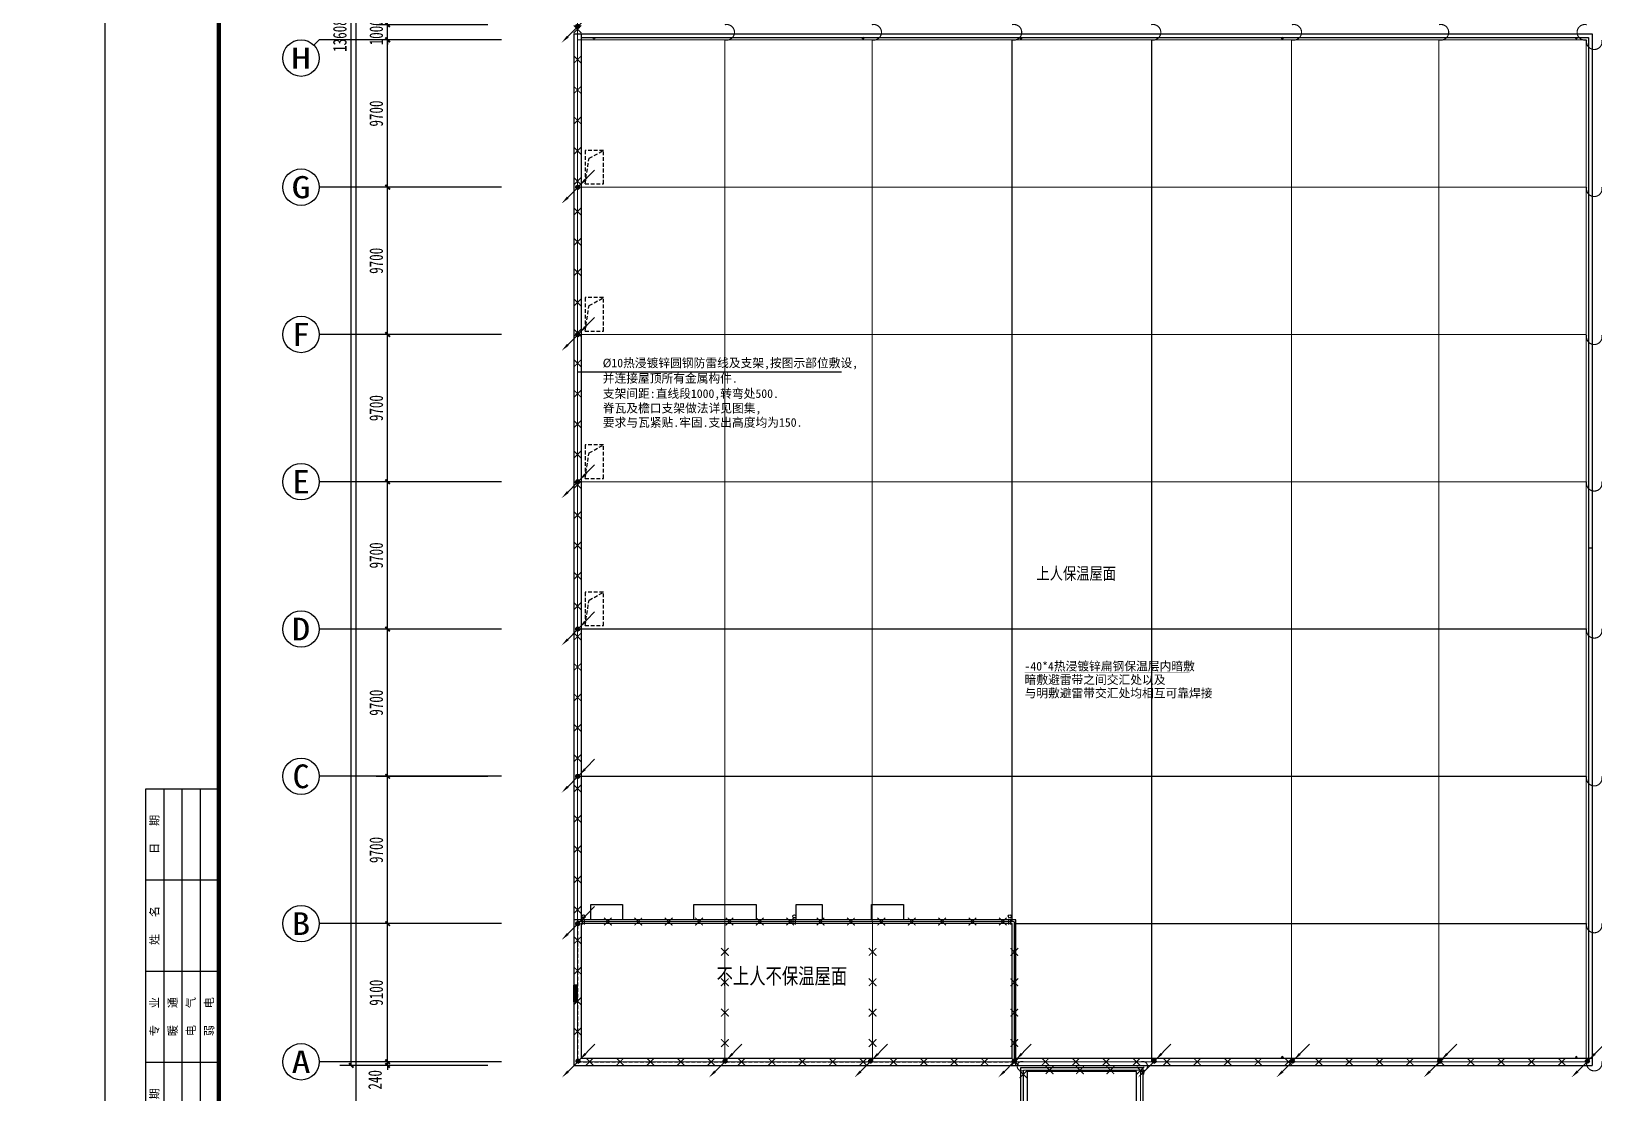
# Model space of a CAD drawing. Header units: millimetres. Extents: x -633009578 to 5705885, y -633235091 to 2571734.
# Drawn here: x 3751059 to 3853920, y 1853999 to 1923908 of the extents above; entities that cross this region are included whole.
import ezdxf
from ezdxf.enums import TextEntityAlignment as Align

# ---------------------------------------------------------------- set-up
doc = ezdxf.new("R2010")
doc.units = ezdxf.units.MM
doc.header["$LTSCALE"] = 1000
doc.header["$MEASUREMENT"] = 0
doc.linetypes.add('DASH', pattern=[0.35, 0.25, -0.1])
doc.linetypes.add('HIDDEN', pattern=[0.375, 0.25, -0.125])
doc.layers.get('0').update_dxf_attribs({"color": 9})
for name, color, linetype in [('3T_WOOD', 21, 'Continuous'), ('A-ABOV(投影线)', 154, 'HIDDEN'), ('A-FLOR(看线)', 8, 'Continuous'), ('A-ROOF(屋顶)', 11, 'Continuous'), ('A-ST(雨水管)', 161, 'Continuous'), ('A-TEXT(房间)', 243, 'Continuous'), ('A-WINDOW（窗）', 4, 'Continuous'), ('AXIS_TEXT', 7, 'Continuous'), ('C-AXIS(轴号)', 3, 'Continuous'), ('PUB_TEXT', 7, 'Continuous'), ('电-弱电平面-箭头', 3, 'Continuous'), ('电-强电平面-设备', 4, 'Continuous'), ('电-接地防雷-接地线', 132, 'Continuous'), ('电-接地防雷-防雷卡子', 94, 'Continuous'), ('电-接地防雷-防雷线', 94, 'Continuous'), ('设备-箱柜', 3, 'Continuous'), ('院图签、封面151013$0$PUB_TITLE', 153, 'Continuous'), ('院图签、封面151013$0$图签文字', 4, 'Continuous')]:
    doc.layers.add(name, color=color, linetype=linetype)
doc.styles.add('_TCH', font='simhei.ttf', dxfattribs={"width": 0.75, "bigfont": 'hztxt.shx'})
doc.styles.add('_TCH_AXIS', font='simhei.ttf', dxfattribs={"bigfont": 'GBCBIG'})
doc.styles.add('_TCH_DIM', font='simhei.ttf', dxfattribs={"width": 0.8, "bigfont": 'hztxt.shx'})
doc.styles.add('_TCH_DIM_T3', font='simhei.ttf', dxfattribs={"width": 0.707, "bigfont": 'GBCBIG'})
doc.styles.add('COMPLEX', font='simhei.ttf')
doc.styles.add('IDQSTYLE', font='simhei.ttf', dxfattribs={"width": 0.707, "bigfont": 'hztxt.shx'})
doc.styles.get("Standard").update_dxf_attribs({"font": 'simhei.ttf', "bigfont": 'hztxt.shx'})
doc.styles.add('宋', font='simhei.ttf', dxfattribs={"width": 0.8})
doc.styles.add('院图签、封面151013$0$-仿宋_GB2312', font='simhei.ttf')
doc.styles.add('院图签、封面151013$0$-宋体', font='simhei.ttf', dxfattribs={"width": 0.8})
doc.linetypes.add('GDLine', pattern='A,1,-3,5.8,["|",Standard,S=4,R=-45,X=-1.407,Y=-0.7],-0.1,["|",Standard,S=4,R=-45,X=-1.407,Y=-0.7],-0.1,["|",Standard,S=4,R=-45,X=-1.407,Y=-0.7],-0.1,["|",Standard,S=4,R=-45,X=-1.407,Y=-0.7],-0.1,5.8,-3,1', length=20)
doc.dimstyles.new('_TCH_ARCH&&300', dxfattribs={"dimtxt": 892.5, "dimasz": 300, "dimexe": 750, "dimexo": 900, "dimgap": 300, "dimtad": 1, "dimdec": 0, "dimzin": 0, "dimdsep": 46, "dimtxsty": '_TCH_DIM_T3', "dimblk": 'ARCHTICK', "dimcen": 0.09, "dimclrt": 7, "dimazin": 2, "dimtfac": 1, "dimtdec": 0, "dimtix": 1, "dimtmove": 2, "dimatfit": 3, "dimfxl": 1, "dimtolj": 1, "dimtzin": 0, "dimarcsym": 0})

# ---------------------------------------------------------------- blocks, each defined once
blk = doc.blocks.new('_ArchTick')
at = {"color": 0, "linetype": 'ByBlock', "const_width": 0.4}
blk.add_lwpolyline([(-0.5, -0.5), (0.5, 0.5)], dxfattribs=at)
blk = doc.blocks.new('*D53')
at = {"layer": 'C-AXIS(轴号)', "color": 0, "lineweight": -2, "transparency": 16777216}
for p, q in [((1109441, 973812), (1109441, 974112)), ((1116041, 973812), (1108691, 973812)), ((1116041, 973572), (1108691, 973572)), ((1109441, 973572), (1109441, 973812)), ((1109441, 973572), (1109441, 973272))]:
    blk.add_line(p, q, dxfattribs=at)
at = {"layer": 'Defpoints', "color": 0, "transparency": 16777216}
for p in [(1109441, 973812), (1116941, 973812), (1116941, 973572)]:
    blk.add_point(p, dxfattribs=at)
at = {"layer": 'C-AXIS(轴号)', "color": 0, "linetype": 'ByBlock', "lineweight": -2, "transparency": 16777216, "xscale": 300, "yscale": 300, "zscale": 300}
for p, rotation in [((1109441, 973812), 270), ((1109441, 973572), 90)]:
    blk.add_blockref('_ArchTick', p, dxfattribs=dict(at, rotation=rotation))
at = {"layer": 'C-AXIS(轴号)', "color": 7, "transparency": 16777216, "insert": (1108616, 972624), "char_height": 892.5, "attachment_point": 5, "rotation": 90, "style": '_TCH_DIM_T3'}
blk.add_mtext('\\A1;240', dxfattribs=at)
blk = doc.blocks.new('*D54')
at = {"layer": 'C-AXIS(轴号)', "color": 0, "lineweight": -2, "transparency": 16777216}
for p, q in [((1116041, 982912), (1108691, 982912)), ((1109441, 973812), (1109441, 982912)), ((1116041, 973812), (1108691, 973812))]:
    blk.add_line(p, q, dxfattribs=at)
at = {"layer": 'Defpoints', "color": 0, "transparency": 16777216}
for p in [(1109441, 982912), (1116941, 982912), (1116941, 973812)]:
    blk.add_point(p, dxfattribs=at)
at = {"layer": 'C-AXIS(轴号)', "color": 0, "linetype": 'ByBlock', "lineweight": -2, "transparency": 16777216, "xscale": 300, "yscale": 300, "zscale": 300}
for p, rotation in [((1109441, 982912), 90), ((1109441, 973812), 270)]:
    blk.add_blockref('_ArchTick', p, dxfattribs=dict(at, rotation=rotation))
at = {"layer": 'C-AXIS(轴号)', "color": 7, "transparency": 16777216, "insert": (1108694, 978362), "char_height": 892.5, "attachment_point": 5, "rotation": 90, "style": '_TCH_DIM_T3'}
blk.add_mtext('\\A1;9100', dxfattribs=at)
blk = doc.blocks.new('*D55')
at = {"layer": 'C-AXIS(轴号)', "color": 0, "lineweight": -2, "transparency": 16777216}
for p, q in [((1116041, 992612), (1108691, 992612)), ((1109441, 982912), (1109441, 992612)), ((1116041, 982912), (1108691, 982912))]:
    blk.add_line(p, q, dxfattribs=at)
at = {"layer": 'Defpoints', "color": 0, "transparency": 16777216}
for p in [(1109441, 992612), (1116941, 992612), (1116941, 982912)]:
    blk.add_point(p, dxfattribs=at)
at = {"layer": 'C-AXIS(轴号)', "color": 0, "linetype": 'ByBlock', "lineweight": -2, "transparency": 16777216, "xscale": 300, "yscale": 300, "zscale": 300}
for p, rotation in [((1109441, 992612), 90), ((1109441, 982912), 270)]:
    blk.add_blockref('_ArchTick', p, dxfattribs=dict(at, rotation=rotation))
at = {"layer": 'C-AXIS(轴号)', "color": 7, "transparency": 16777216, "insert": (1108694, 987762), "char_height": 892.5, "attachment_point": 5, "rotation": 90, "style": '_TCH_DIM_T3'}
blk.add_mtext('\\A1;9700', dxfattribs=at)
blk = doc.blocks.new('*D56')
at = {"layer": 'C-AXIS(轴号)', "color": 0, "lineweight": -2, "transparency": 16777216}
for p, q in [((1116041, 1002312), (1108691, 1002312)), ((1109441, 992612), (1109441, 1002312)), ((1116041, 992612), (1108691, 992612))]:
    blk.add_line(p, q, dxfattribs=at)
at = {"layer": 'Defpoints', "color": 0, "transparency": 16777216}
for p in [(1109441, 1002312), (1116941, 1002312), (1116941, 992612)]:
    blk.add_point(p, dxfattribs=at)
at = {"layer": 'C-AXIS(轴号)', "color": 0, "linetype": 'ByBlock', "lineweight": -2, "transparency": 16777216, "xscale": 300, "yscale": 300, "zscale": 300}
for p, rotation in [((1109441, 1002312), 90), ((1109441, 992612), 270)]:
    blk.add_blockref('_ArchTick', p, dxfattribs=dict(at, rotation=rotation))
at = {"layer": 'C-AXIS(轴号)', "color": 7, "transparency": 16777216, "insert": (1108694, 997462), "char_height": 892.5, "attachment_point": 5, "rotation": 90, "style": '_TCH_DIM_T3'}
blk.add_mtext('\\A1;9700', dxfattribs=at)
blk = doc.blocks.new('*D57')
at = {"layer": 'C-AXIS(轴号)', "color": 0, "lineweight": -2, "transparency": 16777216}
for p, q in [((1116041, 1012012), (1108691, 1012012)), ((1109441, 1002312), (1109441, 1012012)), ((1116041, 1002312), (1108691, 1002312))]:
    blk.add_line(p, q, dxfattribs=at)
at = {"layer": 'Defpoints', "color": 0, "transparency": 16777216}
for p in [(1109441, 1012012), (1116941, 1012012), (1116941, 1002312)]:
    blk.add_point(p, dxfattribs=at)
at = {"layer": 'C-AXIS(轴号)', "color": 0, "linetype": 'ByBlock', "lineweight": -2, "transparency": 16777216, "xscale": 300, "yscale": 300, "zscale": 300}
for p, rotation in [((1109441, 1012012), 90), ((1109441, 1002312), 270)]:
    blk.add_blockref('_ArchTick', p, dxfattribs=dict(at, rotation=rotation))
at = {"layer": 'C-AXIS(轴号)', "color": 7, "transparency": 16777216, "insert": (1108694, 1007162), "char_height": 892.5, "attachment_point": 5, "rotation": 90, "style": '_TCH_DIM_T3'}
blk.add_mtext('\\A1;9700', dxfattribs=at)
blk = doc.blocks.new('*D58')
at = {"layer": 'C-AXIS(轴号)', "color": 0, "lineweight": -2, "transparency": 16777216}
for p, q in [((1116041, 1021712), (1108691, 1021712)), ((1109441, 1012012), (1109441, 1021712)), ((1116041, 1012012), (1108691, 1012012))]:
    blk.add_line(p, q, dxfattribs=at)
at = {"layer": 'Defpoints', "color": 0, "transparency": 16777216}
for p in [(1109441, 1021712), (1116941, 1021712), (1116941, 1012012)]:
    blk.add_point(p, dxfattribs=at)
at = {"layer": 'C-AXIS(轴号)', "color": 0, "linetype": 'ByBlock', "lineweight": -2, "transparency": 16777216, "xscale": 300, "yscale": 300, "zscale": 300}
for p, rotation in [((1109441, 1021712), 90), ((1109441, 1012012), 270)]:
    blk.add_blockref('_ArchTick', p, dxfattribs=dict(at, rotation=rotation))
at = {"layer": 'C-AXIS(轴号)', "color": 7, "transparency": 16777216, "insert": (1108694, 1016862), "char_height": 892.5, "attachment_point": 5, "rotation": 90, "style": '_TCH_DIM_T3'}
blk.add_mtext('\\A1;9700', dxfattribs=at)
blk = doc.blocks.new('*D59')
at = {"layer": 'C-AXIS(轴号)', "color": 0, "lineweight": -2, "transparency": 16777216}
for p, q in [((1116041, 1031412), (1108691, 1031412)), ((1109441, 1021712), (1109441, 1031412)), ((1116041, 1021712), (1108691, 1021712))]:
    blk.add_line(p, q, dxfattribs=at)
at = {"layer": 'Defpoints', "color": 0, "transparency": 16777216}
for p in [(1109441, 1031412), (1116941, 1031412), (1116941, 1021712)]:
    blk.add_point(p, dxfattribs=at)
at = {"layer": 'C-AXIS(轴号)', "color": 0, "linetype": 'ByBlock', "lineweight": -2, "transparency": 16777216, "xscale": 300, "yscale": 300, "zscale": 300}
for p, rotation in [((1109441, 1031412), 90), ((1109441, 1021712), 270)]:
    blk.add_blockref('_ArchTick', p, dxfattribs=dict(at, rotation=rotation))
at = {"layer": 'C-AXIS(轴号)', "color": 7, "transparency": 16777216, "insert": (1108694, 1026562), "char_height": 892.5, "attachment_point": 5, "rotation": 90, "style": '_TCH_DIM_T3'}
blk.add_mtext('\\A1;9700', dxfattribs=at)
blk = doc.blocks.new('*D60')
at = {"layer": 'C-AXIS(轴号)', "color": 0, "lineweight": -2, "transparency": 16777216}
for p, q in [((1116041, 1041112), (1108691, 1041112)), ((1109441, 1031412), (1109441, 1041112)), ((1116041, 1031412), (1108691, 1031412))]:
    blk.add_line(p, q, dxfattribs=at)
at = {"layer": 'Defpoints', "color": 0, "transparency": 16777216}
for p in [(1109441, 1041112), (1116941, 1041112), (1116941, 1031412)]:
    blk.add_point(p, dxfattribs=at)
at = {"layer": 'C-AXIS(轴号)', "color": 0, "linetype": 'ByBlock', "lineweight": -2, "transparency": 16777216, "xscale": 300, "yscale": 300, "zscale": 300}
for p, rotation in [((1109441, 1041112), 90), ((1109441, 1031412), 270)]:
    blk.add_blockref('_ArchTick', p, dxfattribs=dict(at, rotation=rotation))
at = {"layer": 'C-AXIS(轴号)', "color": 7, "transparency": 16777216, "insert": (1108694, 1036262), "char_height": 892.5, "attachment_point": 5, "rotation": 90, "style": '_TCH_DIM_T3'}
blk.add_mtext('\\A1;9700', dxfattribs=at)
blk = doc.blocks.new('*D61')
at = {"layer": 'C-AXIS(轴号)', "color": 0, "lineweight": -2, "transparency": 16777216}
for p, q in [((1116041, 1042112), (1108691, 1042112)), ((1109441, 1042112), (1109441, 1042412)), ((1109441, 1041112), (1109441, 1042112)), ((1116041, 1041112), (1108691, 1041112)), ((1109441, 1041112), (1109441, 1040812))]:
    blk.add_line(p, q, dxfattribs=at)
at = {"layer": 'Defpoints', "color": 0, "transparency": 16777216}
for p in [(1109441, 1042112), (1116941, 1042112), (1116941, 1041112)]:
    blk.add_point(p, dxfattribs=at)
at = {"layer": 'C-AXIS(轴号)', "color": 0, "linetype": 'ByBlock', "lineweight": -2, "transparency": 16777216, "xscale": 300, "yscale": 300, "zscale": 300}
for p, rotation in [((1109441, 1042112), 270), ((1109441, 1041112), 90)]:
    blk.add_blockref('_ArchTick', p, dxfattribs=dict(at, rotation=rotation))
at = {"layer": 'C-AXIS(轴号)', "color": 7, "transparency": 16777216, "insert": (1108694, 1041612), "char_height": 892.5, "attachment_point": 5, "rotation": 90, "style": '_TCH_DIM_T3'}
blk.add_mtext('\\A1;1000', dxfattribs=at)
blk = doc.blocks.new('*D70')
at = {"layer": 'C-AXIS(轴号)', "color": 0, "lineweight": -2, "transparency": 16777216}
for p, q in [((1116041, 1109652), (1106291, 1109652)), ((1107041, 973572), (1107041, 1109652)), ((1116041, 973572), (1106291, 973572))]:
    blk.add_line(p, q, dxfattribs=at)
at = {"layer": 'Defpoints', "color": 0, "transparency": 16777216}
for p in [(1107041, 1109652), (1116941, 1109652), (1116941, 973572)]:
    blk.add_point(p, dxfattribs=at)
at = {"layer": 'C-AXIS(轴号)', "color": 0, "linetype": 'ByBlock', "lineweight": -2, "transparency": 16777216, "xscale": 300, "yscale": 300, "zscale": 300}
for p, rotation in [((1107041, 1109652), 90), ((1107041, 973572), 270)]:
    blk.add_blockref('_ArchTick', p, dxfattribs=dict(at, rotation=rotation))
at = {"layer": 'C-AXIS(轴号)', "color": 7, "transparency": 16777216, "insert": (1106294, 1041612), "char_height": 892.5, "attachment_point": 5, "rotation": 90, "style": '_TCH_DIM_T3'}
blk.add_mtext('\\A1;136080', dxfattribs=at)
blk = doc.blocks.new('_AXISO')
blk.add_circle((0, 0), 0.5)
at = {"layer": 'AXIS_TEXT', "style": 'COMPLEX', "width": 1.041667}
blk.add_attdef('A', text='', height=0.56, dxfattribs=at).set_placement((-0.25, -0.28), (0.25, -0.28), align=Align.FIT)
blk = doc.blocks.new('$WINLIB2D$00000039')
at = {"color": 0}
for points in [[(-0.5, 0.5), (-0.5, -0.5)], [(0.5, 0.5), (-0.5, 0.5)], [(-0.5, 0.167), (0.5, 0.167)], [(-0.452, -0.167), (-0.5, 0.084)], [(-0.384, -0.167), (-0.448, 0.167)], [(-0.316, -0.167), (-0.38, 0.167)], [(-0.248, -0.167), (-0.312, 0.167)], [(-0.18, -0.167), (-0.244, 0.167)], [(-0.112, -0.167), (-0.176, 0.167)], [(-0.044, -0.167), (-0.108, 0.167)], [(0.024, -0.167), (-0.04, 0.167)], [(0.092, -0.167), (0.028, 0.167)], [(0.16, -0.167), (0.096, 0.167)], [(0.228, -0.167), (0.164, 0.167)], [(0.296, -0.167), (0.232, 0.167)], [(0.364, -0.167), (0.3, 0.167)], [(0.432, -0.167), (0.368, 0.167)], [(0.5, -0.167), (0.436, 0.167)], [(0.5, -0.5), (0.5, 0.5)], [(-0.5, -0.167), (0.5, -0.167)], [(0.5, -0.5), (-0.5, -0.5)]]:
    blk.add_lwpolyline(points, dxfattribs=at)
blk = doc.blocks.new('*X25')
at = {"color": 0, "linetype": 'Continuous'}
for p, q in [((192.59, 446.72), (193.93, 448.06)), ((192.65, 447.21), (193.44, 448)), ((192.67, 446.38), (194.27, 447.98)), ((192.81, 446.1), (194.55, 447.84)), ((193.01, 445.87), (194.78, 447.64)), ((193.27, 445.7), (194.95, 447.39)), ((193.58, 445.59), (195.06, 447.07)), ((193.98, 445.57), (195.08, 446.67))]:
    blk.add_line(p, q, dxfattribs=at)
blk = doc.blocks.new('HC001444')
at = {"color": 0, "linetype": 'Continuous'}
for p, q in [((5.31, 5.36), (0.47, 0.41)), ((0, -0.06), (-3.11, -3.23))]:
    blk.add_line(p, q, dxfattribs=at)
for points in [[(2.3, 2.28, 0.8, 0, 0), (0.47, 0.41, 0, 0, 0)], [(-3.11, -3.23, 0.8, 0, 0), (-5.06, -5.12, 0, 0, 0)]]:
    blk.add_lwpolyline(points, format="xyseb", dxfattribs=at)
blk.add_circle((0, 0), 0.625, dxfattribs=at)
at = {"color": 0, "linetype": 'Continuous', "xscale": 0.5, "yscale": 0.5, "zscale": 0.5}
blk.add_blockref('*X25', (-96.92, -223.41), dxfattribs=at)
at = {"color": 0, "style": 'IDQSTYLE', "width": 0.7}
blk.add_attdef('PSFHATT', (7.31, -5.12), '', height=2.5, dxfattribs=at)
blk = doc.blocks.new('院图签、封面151013$0$$titleblk$00000094')
at = {"layer": '院图签、封面151013$0$PUB_TITLE'}
for p, q in [((-120, 16), (0, 16)), ((-120, 16), (-120, 0)), ((-100, 16), (-100, 0)), ((-80, 16), (-80, 0)), ((-60, 16), (-60, 0)), ((-40, 16), (-40, 0)), ((-20, 16), (-20, 0)), ((0, 16), (0, 0)), ((-120, 12), (0, 12)), ((-120, 8), (0, 8)), ((-120, 4), (0, 4)), ((-120, 0), (0, 0))]:
    blk.add_line(p, q, dxfattribs=at)
at = {"layer": '院图签、封面151013$0$PUB_TITLE', "style": '院图签、封面151013$0$-仿宋_GB2312'}
for s, p in [('专   业', (-110, 13.2)), ('姓   名', (-90, 13.2)), ('日   期', (-70, 13.2)), ('专   业', (-50, 13.2)), ('姓   名', (-30, 13.2)), ('日   期', (-10, 13.2)), ('建   筑', (-110, 9.2)), ('暖   通', (-50, 9.2)), ('结   构', (-110, 5.2)), ('电   气', (-50, 5.2)), ('水   道', (-110, 1.2)), ('弱   电', (-50, 1.2))]:
    blk.add_text(s, height=1.8, dxfattribs=at).set_placement(p, align=Align.CENTER)
blk = doc.blocks.new('建筑图框_A1')
at = {"layer": '院图签、封面151013$0$PUB_TITLE'}
blk.add_lwpolyline([(0, 0), (84100, 0), (84100, 59400), (0, 59400)], close=True, dxfattribs=at)
at = {"layer": '院图签、封面151013$0$PUB_TITLE', "const_width": 100}
blk.add_lwpolyline([(2500, 1000), (83100, 1000), (83100, 58400), (2500, 58400)], close=True, dxfattribs=at)
at = {"layer": '院图签、封面151013$0$PUB_TITLE', "xscale": 100, "yscale": 100, "zscale": 100, "rotation": 89.99999999999999}
blk.add_blockref('院图签、封面151013$0$$titleblk$00000094', (2500, 13000), dxfattribs=at)
at = {"layer": '院图签、封面151013$0$图签文字', "color": 6, "style": '院图签、封面151013$0$-宋体'}
for tag, height, width, p in [('工程主持人', 400, 0.8, (79991, 29506)), ('审定', 400, 0.8, (79991, 28706)), ('审核', 400, 0.8, (79991, 27906)), ('专业负责人', 400, 0.8, (79991, 27106)), ('校对', 400, 0.8, (79991, 26306)), ('设计', 400, 0.8, (79991, 25506)), ('方案设计人', 400, 0.8, (79991, 24707)), ('工程编号', 300, 0.7, (81000, 8700)), ('版次', 300, 0.7, (78738, 3006)), ('日期', 300, 0.7, (82038, 3000)), ('图号', 200, 0.7, (82538, 2400)), ('比例', 300, 0.7, (78738, 2200)), ('图号_X施', 300, 0.7, (81538, 2200)), ('图号_总数', 200, 0.7, (82538, 2000))]:
    blk.add_attdef(tag, text='', height=height, dxfattribs=dict(at, width=width)).set_placement(p, align=Align.MIDDLE_CENTER)
at = {"layer": '院图签、封面151013$0$图签文字', "color": 6, "style": '院图签、封面151013$0$-宋体', "width": 0.7}
for tag, p in [('建设单位_001', (80936, 7446)), ('工程名称_001', (80934, 6045)), ('图名_001', (79743, 4060))]:
    blk.add_attdef(tag, p, '', height=300, dxfattribs=at)
blk = doc.blocks.new('9-4')
at = {"layer": 'A-ABOV(投影线)'}
for points in [[(1122440.6, 1033837.4), (1122440.6, 1031637.4), (1123640.6, 1031637.4), (1123640.6, 1033837.4)], [(1122440.6, 1024137.4), (1122440.6, 1021937.4), (1123640.6, 1021937.4), (1123640.6, 1024137.4)], [(1122440.6, 1014437.4), (1122440.6, 1012237.4), (1123640.6, 1012237.4), (1123640.6, 1014437.4)], [(1122440.6, 1004737.4), (1122440.6, 1002537.4), (1123640.6, 1002537.4), (1123640.6, 1004737.4)]]:
    blk.add_lwpolyline(points, close=True, dxfattribs=at)
for points in [[(1122440.6, 1031637.4), (1122699.7, 1033316.5), (1123640.6, 1033837.4)], [(1122440.6, 1021937.4), (1122699.7, 1023616.5), (1123640.6, 1024137.4)], [(1122440.6, 1012237.4), (1122699.7, 1013916.5), (1123640.6, 1014437.4)], [(1122440.6, 1002537.4), (1122699.7, 1004216.5), (1123640.6, 1004737.4)]]:
    blk.add_lwpolyline(points, dxfattribs=at)
at = {"layer": 'A-FLOR(看线)'}
for points in [[(1122810.6, 983162.4), (1122810.6, 984162.4), (1124910.6, 984162.4), (1124910.6, 983162.4)], [(1129590.6, 983162.4), (1129590.6, 984162.4), (1133690.6, 984162.4), (1133690.6, 983162.4)], [(1136340.6, 983162.4), (1136340.6, 984162.4), (1138040.6, 984162.4), (1138040.6, 983162.4)], [(1141290.6, 983162.3), (1141290.6, 984162.3), (1143390.6, 984162.3), (1143390.6, 983162.3)]]:
    blk.add_lwpolyline(points, dxfattribs=at)
at = {"layer": 'A-ROOF(屋顶)'}
for p, q in [((1121700.6, 1041512.4), (1121700.6, 983162.4)), ((1122180.6, 1041512.4), (1122180.6, 983162.4)), ((1150790.6, 974052.4), (1188740.6, 974052.4)), ((1150790.6, 973572.4), (1188740.6, 973572.4))]:
    blk.add_line(p, q, dxfattribs=at)
for points in [[(1121700.6, 1041512.4), (1188740.6, 1041512.4)], [(1122180.6, 1041272.4), (1188500.6, 1041272.4), (1188500.6, 974052.4)], [(1188740.6, 1041512.4), (1188740.6, 973572.4)], [(1188500.6, 1007662.4), (1188740.6, 1007662.4)], [(1159180.6, 968984.6), (1159180.6, 973412.4), (1151100.6, 973412.4), (1151100.6, 968984.6)], [(1158740.6, 968984.6), (1158740.6, 973172.4), (1151540.6, 973172.4), (1151540.6, 968984.6)]]:
    blk.add_lwpolyline(points, dxfattribs=at)
for points in [[(1121700.6, 973572.4), (1150790.6, 973572.4), (1150790.6, 983162.4), (1121700.6, 983162.4)], [(1122180.6, 974052.4), (1150550.6, 974052.4), (1150550.6, 982922.4), (1122180.6, 982922.4)]]:
    blk.add_lwpolyline(points, close=True, dxfattribs=at)
at = {"layer": 'A-ROOF(屋顶)', "color": 8, "linetype": 'HIDDEN'}
blk.add_lwpolyline([(1121940.6, 983162.4), (1121940.6, 973812.4), (1150790.6, 973812.4)], dxfattribs=at)
at = {"layer": 'A-ST(雨水管)', "linetype": 'DASH'}
for p, q in [((1122271.2, 982861.7), (1122271.2, 983223.1)), ((1122411.2, 982861.7), (1122411.2, 983223.1)), ((1136144.6, 982861.7), (1136144.6, 983223.1)), ((1136284.6, 982861.7), (1136284.6, 983223.1)), ((1150324.6, 982861.7), (1150324.6, 983223.1)), ((1150464.6, 982861.7), (1150464.6, 983223.1))]:
    blk.add_line(p, q, dxfattribs=at)
at = {"layer": 'A-ST(雨水管)'}
for points in [[(1123030.6, 1041272.4, -1), (1123030.6, 1041172.4, -1)], [(1140740.6, 1041272.4, 1), (1140740.6, 1041172.4, 1)], [(1140740.6, 1041272.4, -1), (1140740.6, 1041172.4, -1)], [(1151140.6, 1041272.4, -1), (1151140.6, 1041172.4, -1)], [(1151140.6, 1041272.4, 1), (1151140.6, 1041172.4, 1)], [(1168340.6, 1041272.4, 1), (1168340.6, 1041172.4, 1)], [(1168340.6, 1041272.4, -1), (1168340.6, 1041172.4, -1)], [(1187690.6, 1041272.4, -1), (1187690.6, 1041172.4, -1)], [(1168340.6, 974052.4, -1), (1168340.6, 974152.4, -1)], [(1168340.6, 974052.4, 1), (1168340.6, 974152.4, 1)], [(1187690.6, 974052.4, 1), (1187690.6, 974152.4, 1)]]:
    blk.add_lwpolyline(points, format="xyb", close=True, dxfattribs=at)
for centre in [(1122341.2, 983393.1), (1136214.6, 983393.1), (1150394.6, 983393.1)]:
    blk.add_circle(centre, 100, dxfattribs=at)
at = {"layer": 'C-AXIS(轴号)'}
for p, q in [((1104589.1, 1040760.9), (1104940.6, 1041112.4)), ((1116940.6, 1041112.4), (1104940.6, 1041112.4)), ((1116940.6, 1031412.4), (1104940.6, 1031412.4)), ((1116940.6, 1021712.4), (1104940.6, 1021712.4)), ((1116940.6, 1012012.4), (1104940.6, 1012012.4)), ((1116940.6, 1002312.4), (1104940.6, 1002312.4)), ((1116940.6, 992612.4), (1104940.6, 992612.4)), ((1116940.6, 982912.4), (1104940.6, 982912.4)), ((1116940.6, 973812.4), (1104940.6, 973812.4))]:
    blk.add_line(p, q, dxfattribs=at)
at = {"layer": 'A-WINDOW（窗）', "xscale": 1100, "yscale": 240, "zscale": 1100, "rotation": 270}
blk.add_blockref('$WINLIB2D$00000039', (1121820.6, 978302.4), dxfattribs=at)
at = {"layer": 'C-AXIS(轴号)'}
ref = blk.add_blockref('_AXISO', (1103740.6, 1039912.4), dxfattribs=dict(at, xscale=2400, yscale=2400, zscale=2400))
ref.add_attrib('A', 'H', dxfattribs={"layer": 'AXIS_TEXT', "height": 1390.3, "style": '_TCH_AXIS'}).set_placement((1103078.5, 1039217.2), (1104402.7, 1039217.2), align=Align.FIT)
ref = blk.add_blockref('_AXISO', (1103740.6, 1031412.4), dxfattribs=dict(at, xscale=2400, yscale=2400, zscale=2400))
ref.add_attrib('A', 'G', dxfattribs={"layer": 'AXIS_TEXT', "height": 1457.8, "style": '_TCH_AXIS'}).set_placement((1103115.8, 1030683.5), (1104365.4, 1030683.5), align=Align.FIT)
ref = blk.add_blockref('_AXISO', (1103740.6, 1021712.4), dxfattribs=dict(at, xscale=2400, yscale=2400, zscale=2400))
ref.add_attrib('A', 'F', dxfattribs={"layer": 'AXIS_TEXT', "height": 1527.2, "style": '_TCH_AXIS'}).set_placement((1103158.8, 1020948.8), (1104322.4, 1020948.8), align=Align.FIT)
ref = blk.add_blockref('_AXISO', (1103740.6, 1012012.4), dxfattribs=dict(at, xscale=2400, yscale=2400, zscale=2400))
ref.add_attrib('A', 'E', dxfattribs={"layer": 'AXIS_TEXT', "height": 1527.2, "style": '_TCH_AXIS'}).set_placement((1103158.8, 1011248.8), (1104322.4, 1011248.8), align=Align.FIT)
ref = blk.add_blockref('_AXISO', (1103740.6, 1002312.4), dxfattribs=dict(at, xscale=2400, yscale=2400, zscale=2400))
ref.add_attrib('A', 'D', dxfattribs={"layer": 'AXIS_TEXT', "height": 1492.3, "style": '_TCH_AXIS'}).set_placement((1103136.6, 1001566.3), (1104344.6, 1001566.3), align=Align.FIT)
ref = blk.add_blockref('_AXISO', (1103740.6, 992612.4), dxfattribs=dict(at, xscale=2400, yscale=2400, zscale=2400))
ref.add_attrib('A', 'C', dxfattribs={"layer": 'AXIS_TEXT', "height": 1562.4, "style": '_TCH_AXIS'}).set_placement((1103182.6, 991831.2), (1104298.6, 991831.2), align=Align.FIT)
ref = blk.add_blockref('_AXISO', (1103740.6, 982912.4), dxfattribs=dict(at, xscale=2400, yscale=2400, zscale=2400))
ref.add_attrib('A', 'B', dxfattribs={"layer": 'AXIS_TEXT', "height": 1492.3, "style": '_TCH_AXIS'}).set_placement((1103136.6, 982166.3), (1104344.6, 982166.3), align=Align.FIT)
ref = blk.add_blockref('_AXISO', (1103740.6, 973812.4), dxfattribs=dict(at, xscale=2400, yscale=2400, zscale=2400))
ref.add_attrib('A', 'A', dxfattribs={"layer": 'AXIS_TEXT', "height": 1457.8, "style": '_TCH_AXIS'}).set_placement((1103115.8, 973083.5), (1104365.4, 973083.5), align=Align.FIT)
at = {"layer": 'A-TEXT(房间)', "style": '_TCH', "width": 0.75}
blk.add_text('不上人不保温屋面', height=1050, dxfattribs=at).set_placement((1131098.7, 978935.5))
at = {"layer": 'PUB_TEXT', "style": '_TCH_DIM', "width": 0.8}
blk.add_text('上人保温屋面', height=800, dxfattribs=at).set_placement((1152150.8, 1005574.4))
at = {"layer": 'C-AXIS(轴号)'}
for p1, p2, distance, picture, middle in [((1116940.6, 973572.4), (1116940.6, 1109652.4), 9900, '*D70', (1106294.3, 1041612.4)), ((1116940.6, 1041112.4), (1116940.6, 1042112.4), 7500, '*D61', (1108694.3, 1041612.4)), ((1116940.6, 1031412.4), (1116940.6, 1041112.4), 7500, '*D60', (1108694.3, 1036262.4)), ((1116940.6, 1021712.4), (1116940.6, 1031412.4), 7500, '*D59', (1108694.3, 1026562.4)), ((1116940.6, 1012012.4), (1116940.6, 1021712.4), 7500, '*D58', (1108694.3, 1016862.4)), ((1116940.6, 1002312.4), (1116940.6, 1012012.4), 7500, '*D57', (1108694.3, 1007162.4)), ((1116940.6, 992612.4), (1116940.6, 1002312.4), 7500, '*D56', (1108694.3, 997462.4)), ((1116940.6, 982912.4), (1116940.6, 992612.4), 7500, '*D55', (1108694.3, 987762.4)), ((1116940.6, 973812.4), (1116940.6, 982912.4), 7500, '*D54', (1108694.3, 978362.4))]:
    dim = blk.add_aligned_dim(p1=p1, p2=p2, distance=distance, dimstyle='_TCH_ARCH&&300', dxfattribs=at)
    dim.commit()
    dim.dimension.update_dxf_attribs({"geometry": picture, "text_midpoint": middle})
dim = blk.add_linear_dim(base=(1109440.6, 973812.4), p1=(1116940.6, 973572.4), p2=(1116940.6, 973812.4), angle=90, dimstyle='_TCH_ARCH&&300', dxfattribs=at)
dim.commit()
dim.dimension.update_dxf_attribs({"geometry": '*D53', "text_midpoint": (1108615.6, 972624.4), "dimtype": 129})

msp = doc.modelspace()

# ---------------------------------------------------------------- linework, layer by layer
at = {"layer": '3T_WOOD', "elevation": 0}
msp.add_lwpolyline([(2974832.1, 2253885), (3772422.7, 2253885), (3772422.7, 1815059), (2974832.1, 1815059)], close=True, dxfattribs=at)
at = {"layer": '电-强电平面-设备', "color": 3}
msp.add_line((3787067.1, 1901468.8), (3804392.4, 1901468.8), dxfattribs=at)
at = {"layer": '电-强电平面-设备', "color": 3, "elevation": 0}
msp.add_lwpolyline([(3815674.9, 1881651.8, 0.0164, 0.0164, 0), (3816466, 1881651.8, 0.0164, 0.0164, 0), (3815674.9, 1881651.8, 0.0164, 0.0164, 0), (3816466, 1881651.8, 16.4, 16.4, 0), (3827327, 1881651.8, 16.4, 16.4, 0)], format="xyseb", dxfattribs=at)
at = {"layer": '电-接地防雷-接地线', "linetype": 'GDLine', "ltscale": 0.1, "const_width": 75}
for points in [[(3796720, 1923338.2, 1.26526056), (3796720, 1924338.2)], [(3806397.2, 1923338.2, 1.26526056), (3806397.2, 1924338.2)], [(3815629.7, 1923338.2, 1.26526056), (3815629.7, 1924338.2)], [(3824785.5, 1923338.2, 1.26526056), (3824785.5, 1924338.2)], [(3834051.2, 1923338.2, 1.26526056), (3834051.2, 1924338.2)], [(3843737.5, 1923338.2, 1.26526056), (3843737.5, 1924338.2)], [(3853454.2, 1923338.2, -1.26526056), (3853454.2, 1924338.2)], [(3854454.2, 1923338.2, -1.26526056), (3853454.2, 1923338.2)], [(3854454.2, 1913652.5, -1.26526056), (3853454.2, 1913652.5)], [(3854454.2, 1903906.9, -1.26526056), (3853454.2, 1903906.9)], [(3854454.2, 1894255.9, -1.26526056), (3853454.2, 1894255.9)], [(3854454.2, 1884573, -1.26526056), (3853454.2, 1884573)], [(3854454.2, 1874839, -1.26526056), (3853454.2, 1874839)], [(3854454.2, 1865167.9, -1.26526056), (3853454.2, 1865167.9)]]:
    msp.add_lwpolyline(points, format="xyb", dxfattribs=at)
for points in [[(3787020, 1923338.2), (3853420, 1923338.2)], [(3796720, 1923338.2), (3796720, 1865274.9)], [(3806420, 1923338.2), (3806420, 1865274.9)], [(3815620, 1923338.2), (3815620, 1865274.9)], [(3824820, 1923338.2), (3824820, 1856038.2)], [(3834020, 1923338.2), (3834020, 1856038.2)], [(3843720, 1923338.2), (3843720, 1856038.2)], [(3853420, 1923338.2), (3853420, 1856038.2)], [(3787020, 1913638.2), (3853420, 1913638.2)], [(3787020, 1903938.2), (3853420, 1903938.2)], [(3787020, 1894238.2), (3853420, 1894238.2)], [(3787020, 1884538.2), (3853420, 1884538.2)], [(3787020, 1874838.2), (3853420, 1874838.2)], [(3815778.5, 1865138.2), (3853420, 1865138.2)]]:
    msp.add_lwpolyline(points, dxfattribs=at)
at = {"layer": '电-接地防雷-防雷卡子', "const_width": 75}
for points in [[(3786770, 1924288.2), (3787270, 1923788.2)], [(3786770, 1923788.2), (3787270, 1924288.2)], [(3786770, 1922288.2), (3787270, 1921788.2)], [(3786770, 1921788.2), (3787270, 1922288.2)], [(3786770, 1920288.2), (3787270, 1919788.2)], [(3786770, 1919788.2), (3787270, 1920288.2)], [(3786770, 1918288.2), (3787270, 1917788.2)], [(3786770, 1917788.2), (3787270, 1918288.2)], [(3786770, 1916288.2), (3787270, 1915788.2)], [(3786770, 1915788.2), (3787270, 1916288.2)], [(3786770, 1914288.2), (3787270, 1913788.2)], [(3786770, 1913788.2), (3787270, 1914288.2)], [(3786770, 1912288.2), (3787270, 1911788.2)], [(3786770, 1911788.2), (3787270, 1912288.2)], [(3786770, 1910288.2), (3787270, 1909788.2)], [(3786770, 1909788.2), (3787270, 1910288.2)], [(3786770, 1908288.2), (3787270, 1907788.2)], [(3786770, 1907788.2), (3787270, 1908288.2)], [(3786770, 1906288.2), (3787270, 1905788.2)], [(3786770, 1905788.2), (3787270, 1906288.2)], [(3786770, 1904288.2), (3787270, 1903788.2)], [(3786770, 1903788.2), (3787270, 1904288.2)], [(3786770, 1902288.2), (3787270, 1901788.2)], [(3786770, 1901788.2), (3787270, 1902288.2)], [(3786770, 1900288.2), (3787270, 1899788.2)], [(3786770, 1899788.2), (3787270, 1900288.2)], [(3786770, 1898288.2), (3787270, 1897788.2)], [(3786770, 1897788.2), (3787270, 1898288.2)], [(3786770, 1896288.2), (3787270, 1895788.2)], [(3786770, 1895788.2), (3787270, 1896288.2)], [(3786770, 1894288.2), (3787270, 1893788.2)], [(3786770, 1893788.2), (3787270, 1894288.2)], [(3786770, 1892288.2), (3787270, 1891788.2)], [(3786770, 1891788.2), (3787270, 1892288.2)], [(3786770, 1890288.2), (3787270, 1889788.2)], [(3786770, 1889788.2), (3787270, 1890288.2)], [(3786770, 1888288.2), (3787270, 1887788.2)], [(3786770, 1887788.2), (3787270, 1888288.2)], [(3786770, 1886288.2), (3787270, 1885788.2)], [(3786770, 1885788.2), (3787270, 1886288.2)], [(3786770, 1884288.2), (3787270, 1883788.2)], [(3786770, 1883788.2), (3787270, 1884288.2)], [(3786770, 1882288.2), (3787270, 1881788.2)], [(3786770, 1881788.2), (3787270, 1882288.2)], [(3786770, 1880288.2), (3787270, 1879788.2)], [(3786770, 1879788.2), (3787270, 1880288.2)], [(3786770, 1878288.2), (3787270, 1877788.2)], [(3786770, 1877788.2), (3787270, 1878288.2)], [(3786770, 1876288.2), (3787270, 1875788.2)], [(3786770, 1875788.2), (3787270, 1876288.2)], [(3786770, 1874288.2), (3787270, 1873788.2)], [(3786770, 1873788.2), (3787270, 1874288.2)], [(3786770, 1872288.2), (3787270, 1871788.2)], [(3786770, 1871788.2), (3787270, 1872288.2)], [(3786770, 1870288.2), (3787270, 1869788.2)], [(3786770, 1869788.2), (3787270, 1870288.2)], [(3786770, 1868288.2), (3787270, 1867788.2)], [(3786770, 1867788.2), (3787270, 1868288.2)], [(3786770, 1866288.2), (3787270, 1865788.2)], [(3786770, 1865788.2), (3787270, 1866288.2)], [(3789270, 1865524.9), (3788770, 1865024.9)], [(3788770, 1865524.9), (3789270, 1865024.9)], [(3791270, 1865524.9), (3790770, 1865024.9)], [(3790770, 1865524.9), (3791270, 1865024.9)], [(3793270, 1865524.9), (3792770, 1865024.9)], [(3792770, 1865524.9), (3793270, 1865024.9)], [(3795270, 1865524.9), (3794770, 1865024.9)], [(3794770, 1865524.9), (3795270, 1865024.9)], [(3797270, 1865524.9), (3796770, 1865024.9)], [(3796770, 1865524.9), (3797270, 1865024.9)], [(3799270, 1865524.9), (3798770, 1865024.9)], [(3798770, 1865524.9), (3799270, 1865024.9)], [(3801270, 1865524.9), (3800770, 1865024.9)], [(3800770, 1865524.9), (3801270, 1865024.9)], [(3803270, 1865524.9), (3802770, 1865024.9)], [(3802770, 1865524.9), (3803270, 1865024.9)], [(3805270, 1865524.9), (3804770, 1865024.9)], [(3804770, 1865524.9), (3805270, 1865024.9)], [(3807270, 1865524.9), (3806770, 1865024.9)], [(3806770, 1865524.9), (3807270, 1865024.9)], [(3809270, 1865524.9), (3808770, 1865024.9)], [(3808770, 1865524.9), (3809270, 1865024.9)], [(3811270, 1865524.9), (3810770, 1865024.9)], [(3810770, 1865524.9), (3811270, 1865024.9)], [(3813270, 1865524.9), (3812770, 1865024.9)], [(3812770, 1865524.9), (3813270, 1865024.9)], [(3815270, 1865524.9), (3814770, 1865024.9)], [(3814770, 1865524.9), (3815270, 1865024.9)], [(3786770, 1864288.2), (3787270, 1863788.2)], [(3786770, 1863788.2), (3787270, 1864288.2)], [(3796970, 1863024.9), (3796470, 1863524.9)], [(3796970, 1863524.9), (3796470, 1863024.9)], [(3806693.7, 1863024.9), (3806193.7, 1863524.9)], [(3806693.7, 1863524.9), (3806193.7, 1863024.9)], [(3816028.5, 1863024.9), (3815528.5, 1863524.9)], [(3816028.5, 1863524.9), (3815528.5, 1863024.9)], [(3786770, 1862288.2), (3787270, 1861788.2)], [(3786770, 1861788.2), (3787270, 1862288.2)], [(3796970, 1861024.9), (3796470, 1861524.9)], [(3796970, 1861524.9), (3796470, 1861024.9)], [(3806693.7, 1861024.9), (3806193.7, 1861524.9)], [(3806693.7, 1861524.9), (3806193.7, 1861024.9)], [(3816028.5, 1861024.9), (3815528.5, 1861524.9)], [(3816028.5, 1861524.9), (3815528.5, 1861024.9)], [(3786770, 1860288.2), (3787270, 1859788.2)], [(3786770, 1859788.2), (3787270, 1860288.2)], [(3796970, 1859024.9), (3796470, 1859524.9)], [(3796970, 1859524.9), (3796470, 1859024.9)], [(3806693.7, 1859024.9), (3806193.7, 1859524.9)], [(3806693.7, 1859524.9), (3806193.7, 1859024.9)], [(3816028.5, 1859024.9), (3815528.5, 1859524.9)], [(3816028.5, 1859524.9), (3815528.5, 1859024.9)], [(3786770, 1858288.2), (3787270, 1857788.2)], [(3786770, 1857788.2), (3787270, 1858288.2)], [(3796970, 1857024.9), (3796470, 1857524.9)], [(3796970, 1857524.9), (3796470, 1857024.9)], [(3806693.7, 1857024.9), (3806193.7, 1857524.9)], [(3806693.7, 1857524.9), (3806193.7, 1857024.9)], [(3816028.5, 1857024.9), (3815528.5, 1857524.9)], [(3816028.5, 1857524.9), (3815528.5, 1857024.9)], [(3787570, 1855788.2), (3788070, 1856288.2)], [(3788070, 1855788.2), (3787570, 1856288.2)], [(3789570, 1855788.2), (3790070, 1856288.2)], [(3790070, 1855788.2), (3789570, 1856288.2)], [(3791570, 1855788.2), (3792070, 1856288.2)], [(3792070, 1855788.2), (3791570, 1856288.2)], [(3793570, 1855788.2), (3794070, 1856288.2)], [(3794070, 1855788.2), (3793570, 1856288.2)], [(3795570, 1855788.2), (3796070, 1856288.2)], [(3796070, 1855788.2), (3795570, 1856288.2)], [(3797570, 1855788.2), (3798070, 1856288.2)], [(3798070, 1855788.2), (3797570, 1856288.2)], [(3799570, 1855788.2), (3800070, 1856288.2)], [(3800070, 1855788.2), (3799570, 1856288.2)], [(3801570, 1855788.2), (3802070, 1856288.2)], [(3802070, 1855788.2), (3801570, 1856288.2)], [(3803570, 1855788.2), (3804070, 1856288.2)], [(3804070, 1855788.2), (3803570, 1856288.2)], [(3805570, 1855788.2), (3806070, 1856288.2)], [(3806070, 1855788.2), (3805570, 1856288.2)], [(3807570, 1855788.2), (3808070, 1856288.2)], [(3808070, 1855788.2), (3807570, 1856288.2)], [(3809570, 1855788.2), (3810070, 1856288.2)], [(3810070, 1855788.2), (3809570, 1856288.2)], [(3811570, 1855788.2), (3812070, 1856288.2)], [(3812070, 1855788.2), (3811570, 1856288.2)], [(3813570, 1855788.2), (3814070, 1856288.2)], [(3814070, 1855788.2), (3813570, 1856288.2)], [(3815570, 1855788.2), (3816070, 1856288.2)], [(3816070, 1855788.2), (3815570, 1856288.2)], [(3817570, 1855788.2), (3818070, 1856288.2)], [(3818070, 1855788.2), (3817570, 1856288.2)], [(3818348.5, 1855735.2), (3817848.5, 1855235.2)], [(3817848.5, 1855735.2), (3818348.5, 1855235.2)], [(3819570, 1855788.2), (3820070, 1856288.2)], [(3820070, 1855788.2), (3819570, 1856288.2)], [(3820348.5, 1855735.2), (3819848.5, 1855235.2)], [(3819848.5, 1855735.2), (3820348.5, 1855235.2)], [(3821570, 1855788.2), (3822070, 1856288.2)], [(3822070, 1855788.2), (3821570, 1856288.2)], [(3822348.5, 1855735.2), (3821848.5, 1855235.2)], [(3821848.5, 1855735.2), (3822348.5, 1855235.2)], [(3823570, 1855788.2), (3824070, 1856288.2)], [(3824070, 1855788.2), (3823570, 1856288.2)], [(3824330.6, 1855217.3), (3823830.6, 1855717.3)], [(3824330.6, 1855717.3), (3823830.6, 1855217.3)], [(3825570, 1855788.2), (3826070, 1856288.2)], [(3826070, 1855788.2), (3825570, 1856288.2)], [(3827570, 1855788.2), (3828070, 1856288.2)], [(3828070, 1855788.2), (3827570, 1856288.2)], [(3829570, 1855788.2), (3830070, 1856288.2)], [(3830070, 1855788.2), (3829570, 1856288.2)], [(3831570, 1855788.2), (3832070, 1856288.2)], [(3832070, 1855788.2), (3831570, 1856288.2)], [(3833570, 1855788.2), (3834070, 1856288.2)], [(3834070, 1855788.2), (3833570, 1856288.2)], [(3835570, 1855788.2), (3836070, 1856288.2)], [(3836070, 1855788.2), (3835570, 1856288.2)], [(3837570, 1855788.2), (3838070, 1856288.2)], [(3838070, 1855788.2), (3837570, 1856288.2)], [(3839570, 1855788.2), (3840070, 1856288.2)], [(3840070, 1855788.2), (3839570, 1856288.2)], [(3841570, 1855788.2), (3842070, 1856288.2)], [(3842070, 1855788.2), (3841570, 1856288.2)], [(3843570, 1855788.2), (3844070, 1856288.2)], [(3844070, 1855788.2), (3843570, 1856288.2)], [(3845570, 1855788.2), (3846070, 1856288.2)], [(3846070, 1855788.2), (3845570, 1856288.2)], [(3847570, 1855788.2), (3848070, 1856288.2)], [(3848070, 1855788.2), (3847570, 1856288.2)], [(3849570, 1855788.2), (3850070, 1856288.2)], [(3850070, 1855788.2), (3849570, 1856288.2)], [(3851570, 1855788.2), (3852070, 1856288.2)], [(3852070, 1855788.2), (3851570, 1856288.2)], [(3816123.3, 1855460.4), (3816623.3, 1854960.4)], [(3816123.3, 1854960.4), (3816623.3, 1855460.4)]]:
    msp.add_lwpolyline(points, dxfattribs=at)
at = {"layer": '电-接地防雷-防雷线', "linetype": 'Continuous', "ltscale": 0.1, "const_width": 75}
for points in [[(3787020, 1856038.2), (3787020, 1991638.2)], [(3787020, 1865274.9), (3815778.5, 1865274.9)], [(3796720, 1865274.9), (3796720, 1856038.2)], [(3806443.7, 1865274.9), (3806443.7, 1856038.2)], [(3815778.5, 1865274.9), (3815778.5, 1856038.2)], [(3853447.4, 1856038.2), (3787020, 1856038.2)], [(3816373.3, 1851210.4), (3816373.3, 1855485.2)], [(3816373.3, 1855485.2), (3824080.6, 1855485.2)], [(3824080.6, 1855485.2), (3824080.6, 1851210.4)]]:
    msp.add_lwpolyline(points, dxfattribs=at)
for points in [[(3816427.1, 1855485.2, -1.59582447), (3816380.3, 1856038.2)], [(3824078.8, 1855485.2, 1.59582447), (3824125.5, 1856038.2)], [(3854454.2, 1856071.8, -1.26526056), (3853454.2, 1856071.8)]]:
    msp.add_lwpolyline(points, format="xyb", dxfattribs=at)

# ---------------------------------------------------------------- block references
at = {"layer": '3T_WOOD'}
msp.add_blockref('9-4', (2665079.4, 882225.8), dxfattribs=at)
at = {"layer": '电-弱电平面-箭头', "color": 4, "xscale": 210, "yscale": 210, "zscale": 210}
for p in [(3787033.9, 1924229.3), (3787033.9, 1913635.6), (3787033.9, 1903935.6), (3787033.9, 1894235.6), (3787033.9, 1884535.6), (3787033.9, 1874835.6), (3787033.9, 1865135.6), (3787054, 1856080.3), (3796731.2, 1856080.3), (3806310.1, 1856080.3), (3815772.5, 1856080.3), (3824972.9, 1856080.3), (3834085.9, 1856080.3), (3843781.2, 1856080.3), (3853505.7, 1856080.3)]:
    msp.add_blockref('HC001444', p, dxfattribs=at)
at = {"layer": '设备-箱柜', "xscale": 3, "yscale": 3}
msp.add_blockref('建筑图框_A1', (3755904.7, 1835012, 0), dxfattribs=at)

# ---------------------------------------------------------------- texts
at = {"layer": '电-强电平面-设备', "color": 3, "style": '宋'}
for s, p in [('Ø10热浸镀锌圆钢防雷线及支架,按图示部位敷设,', (3788678.1, 1901776.9)), ('并连接屋顶所有金属构件.', (3788678.1, 1900763.6)), ('支架间距:直线段1000,转弯处500.', (3788685.4, 1899759.5)), ('脊瓦及檐口支架做法详见图集,', (3788685.4, 1898795.9)), ('要求与瓦紧贴.牢固.支出高度均为150.', (3788685.4, 1897859.7)), ('-40*4热浸镀锌扁钢保温层内暗敷', (3816447.9, 1881804.9, 0)), ('暗敷避雷带之间交汇处以及', (3816447.9, 1880916.4, 0)), ('与明敷避雷带交汇处均相互可靠焊接', (3816447.9, 1880031.8, 0))]:
    msp.add_text(s, height=567, dxfattribs=at).set_placement(p)

doc.saveas('drawing.dxf')
